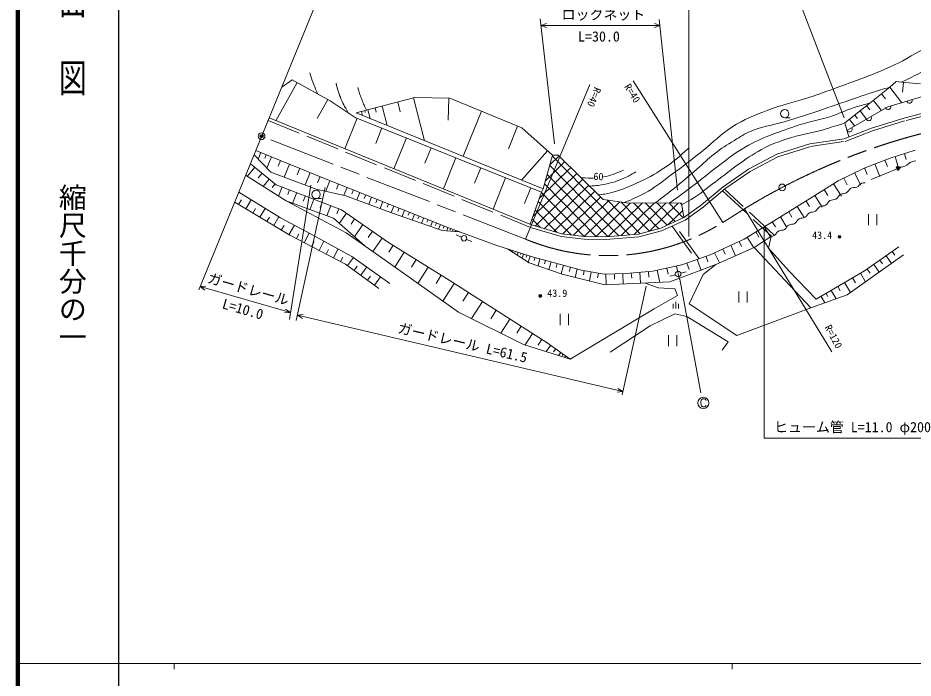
# Model space of a CAD drawing. Units: millimetres, scale not verified. Extents: x 40000 to 680000, y 20000 to 380000.
# Drawn here: x 40000 to 200426, y 202409 to 320633 of the extents above; entities that cross this region are included whole.
import ezdxf
from ezdxf.enums import TextEntityAlignment as Align

# ---------------------------------------------------------------- set-up
doc = ezdxf.new("R2010")
doc.units = ezdxf.units.MM
doc.header["$LTSCALE"] = 1000
doc.header["$PDMODE"] = 32
doc.header["$PDSIZE"] = 500
doc.linetypes.add('CHAIN', pattern=[18.5, 12, -1.5, 3.5, -1.5])
doc.linetypes.add('DASHED', pattern=[7.5, 6, -1.5])
for name, color, linetype, lineweight in [('M-BGD', 7, 'Continuous', 13), ('M-BMK', 2, 'CHAIN', 13), ('M-STR-HTXT', 7, 'Continuous', 13), ('M-STR-STRC', 7, 'Continuous', 13), ('M-TTL', 2, 'Continuous', 140), ('M-TTL-BAND', 7, 'Continuous', 13)]:
    doc.layers.add(name, color=color, linetype=linetype, lineweight=lineweight)
doc.layers.add('M-OTRS', color=6, linetype='Continuous')
doc.styles.add('@ＭＳ ゴシック', font='')
doc.styles.add('ＭＳ ゴシック', font='')
doc.styles.get('@ＭＳ ゴシック').set_extended_font_data('@MS Gothic')
doc.styles.get('ＭＳ ゴシック').set_extended_font_data('MS Gothic')

msp = doc.modelspace()

# ---------------------------------------------------------------- hatches: boundary and pattern name
at = {"layer": 'M-BGD', "lineweight": 25}
h = msp.add_hatch(dxfattribs=at)
h.set_pattern_fill('USER', color=256, style=0, pattern_type=2)
h.set_pattern_definition([(44.444, (141504, 281485), (-1050.31, 1070.91), []), (134.444, (141504, 281485), (-1070.91, -1050.31), [])])
h.paths.add_polyline_path([(141504, 281485), (145335, 281448), (151210, 281894), (155189, 282972), (159354, 284869), (158913, 287479), (149095, 287516), (144888, 288143), (136841, 296079), (135807, 296061), (134103, 290032), (133838, 289435), (131803, 283690), (137451, 281968)])

# ---------------------------------------------------------------- linework, layer by layer
at = {"layer": 'M-BGD'}
for p, q in [((90046, 309077), (86250, 302216)), ((87270, 308204), (89171, 309561)), ((89171, 309561), (95976, 305796)), ((192649, 305380), (196266, 308222)), ((196259, 308217), (198430, 305454)), ((196266, 308222), (197408, 309232)), ((197408, 309232), (198333, 309108)), ((198333, 309108), (201765, 308813)), ((198677, 309079), (198526, 307328)), ((194776, 307052), (195505, 306125)), ((95534, 306040), (93637, 302610)), ((95976, 305796), (100464, 302828)), ((111145, 306399), (100605, 303629)), ((105276, 304856), (106195, 301359)), ((108074, 305592), (108533, 303843)), ((110871, 306327), (112891, 298642)), ((117429, 306264), (111145, 306399)), ((117218, 306268), (117132, 302296)), ((130334, 300926), (117429, 306264)), ((188220, 301837), (192649, 305380)), ((192100, 304941), (192694, 304198)), ((193293, 305887), (194750, 304033)), ((134103, 290032), (100605, 303629)), ((101572, 303883), (101762, 303159)), ((102151, 304035), (102246, 303673)), ((102730, 304187), (103149, 302596)), ((104003, 304522), (104212, 303726)), ((123108, 303915), (119772, 295849)), ((189956, 303226), (190434, 302629)), ((190911, 303990), (192100, 302504)), ((204127, 304095), (199033, 302756)), ((132054, 283588), (85021, 302715)), ((100823, 302684), (98617, 297186)), ((100464, 302828), (133838, 289435)), ((177419, 302739), (178419, 302739)), ((188889, 299307), (188220, 301837)), ((189000, 302462), (189956, 301267)), ((199033, 302756), (192971, 300897)), ((105222, 300919), (104118, 298170)), ((129561, 301246), (127893, 297213)), ((135807, 296061), (130334, 300926)), ((192971, 300897), (188100, 299000)), ((109620, 299154), (107397, 293616)), ((188100, 299000), (181927, 298070)), ((82633, 296886), (94951, 291896)), ((114050, 297376), (112939, 294607)), ((134928, 296843), (130260, 291591)), ((181927, 298070), (176014, 296211)), ((196309, 295537), (200811, 296927)), ((83560, 296511), (83081, 295329)), ((84505, 296128), (84266, 295537)), ((85451, 295745), (84640, 293744)), ((118481, 295598), (116242, 290019)), ((135807, 296061), (134103, 290032)), ((135807, 296061), (136841, 296079)), ((136841, 296079), (144888, 288143)), ((176014, 296211), (170957, 293534)), ((191675, 293749), (196309, 295537)), ((197196, 295807), (197840, 293697)), ((198884, 296322), (199206, 295267)), ((82441, 293891), (81114, 292261)), ((81665, 294522), (86278, 290770)), ((87051, 295096), (86646, 294096)), ((88652, 294448), (87713, 292131)), ((90506, 293697), (90036, 292538)), ((122944, 293807), (121825, 291017)), ((186975, 291432), (191675, 293749)), ((191722, 293767), (192169, 292607)), ((192933, 291697), (197544, 293631)), ((193578, 294484), (194445, 292236)), ((195376, 295177), (195810, 294053)), ((197313, 293534), (197544, 293631)), ((198236, 293921), (197399, 293977)), ((197399, 293977), (197689, 293285)), ((197409, 293953), (197455, 293973)), ((197418, 293930), (197510, 293969)), ((197428, 293907), (197566, 293965)), ((197438, 293884), (197622, 293962)), ((197447, 293861), (197678, 293958)), ((197457, 293838), (197734, 293954)), ((197467, 293815), (197789, 293951)), ((197476, 293792), (197845, 293947)), ((197486, 293769), (197901, 293943)), ((197496, 293746), (197957, 293939)), ((197505, 293723), (198012, 293936)), ((197515, 293700), (198068, 293932)), ((197525, 293677), (198124, 293928)), ((197534, 293654), (198180, 293924)), ((197544, 293631), (198236, 293921)), ((197554, 293608), (198199, 293878)), ((197563, 293585), (198163, 293836)), ((197573, 293562), (198126, 293794)), ((197583, 293538), (198090, 293751)), ((197592, 293515), (198053, 293709)), ((197602, 293492), (198017, 293666)), ((197612, 293469), (197980, 293624)), ((197621, 293446), (197944, 293582)), ((197689, 293285), (198236, 293921)), ((83745, 292830), (83082, 292015)), ((92359, 292946), (91457, 290719)), ((94141, 292224), (93690, 291110)), ((127408, 292015), (125152, 286395)), ((170957, 293534), (166383, 290410)), ((189935, 292891), (191035, 290660)), ((197631, 293423), (197908, 293539)), ((197641, 293400), (197871, 293497)), ((197650, 293377), (197835, 293454)), ((197660, 293354), (197798, 293412)), ((197670, 293331), (197762, 293370)), ((197679, 293308), (197725, 293327)), ((85050, 291769), (83975, 290448)), ((86106, 290910), (85569, 290249)), ((86278, 290770), (97996, 286268)), ((94951, 291896), (117063, 283091)), ((95925, 291508), (95161, 289591)), ((97458, 290897), (97077, 289939)), ((166383, 290410), (162478, 287137)), ((182340, 288519), (186975, 291432)), ((186184, 290935), (187592, 288695)), ((188036, 291955), (188621, 290769)), ((87343, 290361), (86711, 288715)), ((88660, 289855), (88344, 289032)), ((89976, 289349), (89238, 287427)), ((98992, 290286), (98426, 288865)), ((100129, 289834), (99846, 289123)), ((101266, 289381), (100740, 288059)), ((102324, 288960), (102061, 288299)), ((131904, 290211), (130776, 287401)), ((133838, 289435), (131803, 283690)), ((133838, 289435), (134103, 290032)), ((182827, 288825), (184146, 286728)), ((184506, 289880), (185165, 288831)), ((78853, 287659), (88728, 281700)), ((79561, 287232), (80045, 288034)), ((80844, 286457), (81812, 288061)), ((91514, 288759), (91145, 287797)), ((93052, 288168), (92331, 286291)), ((93432, 288264), (94432, 288264)), ((94554, 287591), (94193, 286652)), ((103382, 288539), (102874, 287265)), ((104401, 288133), (104147, 287496)), ((105420, 287727), (104931, 286499)), ((106402, 287336), (106157, 286722)), ((144888, 288143), (149095, 287516)), ((149095, 287516), (158913, 287479)), ((158913, 287479), (159354, 284869)), ((175389, 284216), (182340, 288519)), ((181238, 287837), (181854, 286842)), ((82106, 285695), (82583, 286484)), ((83369, 284934), (84321, 286512)), ((96055, 287014), (95351, 285182)), ((97521, 286451), (97169, 285535)), ((98868, 285664), (97594, 283825)), ((97996, 286268), (106404, 280442)), ((107384, 286945), (106913, 285762)), ((108330, 286568), (108095, 285976)), ((109277, 286191), (108834, 285079)), ((110167, 285837), (109945, 285280)), ((162478, 287137), (159354, 284869)), ((178140, 285919), (178723, 284978)), ((179646, 286851), (180878, 284862)), ((84610, 284185), (85079, 284961)), ((85852, 283435), (86788, 284987)), ((100340, 284644), (99702, 283725)), ((111057, 285482), (110643, 284443)), ((111888, 285151), (111681, 284632)), ((112719, 284820), (112332, 283850)), ((113495, 284511), (113302, 284026)), ((114271, 284202), (113911, 283296)), ((159354, 284869), (155189, 282972)), ((170159, 281038), (175389, 284216)), ((175192, 284096), (175742, 283191)), ((176634, 284987), (177800, 283105)), ((192457, 285493), (192457, 283493)), ((193957, 283493), (193957, 285493)), ((87198, 282623), (87705, 283465)), ((88544, 281811), (89559, 283494)), ((101811, 283625), (100307, 281454)), ((103548, 282421), (102796, 281336)), ((114996, 283913), (114816, 283460)), ((115721, 283625), (115384, 282778)), ((116398, 283355), (116230, 282932)), ((117076, 283086), (116860, 282501)), ((117063, 283091), (125669, 279913)), ((117545, 282913), (117437, 282620)), ((118014, 282739), (117899, 282429)), ((118483, 282566), (118426, 282411)), ((137451, 281968), (132054, 283588)), ((155189, 282972), (151210, 281894)), ((173743, 283216), (174843, 281405)), ((88728, 281700), (98724, 276536)), ((89918, 281085), (90364, 281948)), ((91299, 280372), (92191, 282098)), ((105285, 281218), (103614, 278807)), ((118565, 281767), (119484, 281373)), ((120403, 280979), (121322, 280585)), ((141504, 281485), (137451, 281968)), ((145335, 281448), (141504, 281485)), ((151210, 281894), (145335, 281448)), ((164068, 278191), (170159, 281038)), ((170711, 281374), (171862, 279478)), ((174843, 281405), (171946, 279516)), ((172227, 282295), (172803, 281347)), ((92636, 279681), (93067, 280517)), ((93973, 278991), (94836, 280662)), ((96553, 277658), (97386, 279271)), ((106404, 280442), (117262, 273690)), ((107240, 279922), (106466, 278677)), ((125669, 279913), (131959, 277927)), ((166311, 279240), (166733, 278336)), ((167756, 279915), (168629, 278048)), ((169250, 280614), (169686, 279680)), ((191741, 275345), (197898, 279648)), ((95263, 278324), (95679, 279131)), ((97827, 277000), (98238, 277796)), ((99066, 276286), (100125, 277731)), ((109233, 278683), (107569, 276007)), ((128695, 278957), (128616, 278706)), ((129172, 278807), (129132, 278681)), ((129649, 278656), (129490, 278153)), ((130126, 278506), (130046, 278254)), ((130602, 278355), (130364, 277600)), ((131206, 278164), (131087, 277787)), ((131810, 277974), (131471, 276900)), ((131959, 277927), (141029, 275477)), ((132677, 277733), (132531, 277189)), ((158970, 276404), (164068, 278191)), ((163316, 277928), (163663, 276939)), ((164865, 278564), (165710, 276757)), ((195593, 278036), (196549, 276668)), ((196687, 278801), (197165, 278117)), ((98724, 276536), (104683, 272167)), ((100253, 275416), (100797, 276157)), ((101439, 274545), (102527, 276029)), ((111374, 277352), (110542, 276014)), ((113514, 276020), (111691, 273090)), ((133547, 277498), (133210, 276250)), ((134545, 277228), (134376, 276604)), ((135543, 276959), (135167, 275568)), ((136655, 276658), (136468, 275963)), ((137768, 276358), (137349, 274808)), ((139007, 276023), (138798, 275248)), ((153806, 275278), (158970, 276404)), ((158022, 276197), (158541, 273817)), ((159894, 276728), (160297, 275578)), ((161734, 277373), (162427, 275395)), ((193376, 276487), (194344, 275102)), ((194484, 277262), (194968, 276569)), ((102658, 273652), (103216, 274413)), ((115858, 274562), (114947, 273097)), ((140247, 275688), (139837, 274170)), ((141029, 275477), (145067, 274749)), ((141470, 275397), (141331, 274623)), ((142709, 275174), (142411, 273526)), ((144027, 274936), (143879, 274112)), ((145067, 274749), (148973, 274881)), ((145350, 274758), (145415, 272839)), ((146886, 274810), (146918, 273851)), ((148422, 274863), (148485, 272978)), ((148973, 274881), (153806, 275278)), ((149926, 274960), (150003, 274020)), ((151429, 275083), (151591, 273119)), ((153000, 275212), (153081, 274230)), ((154556, 275442), (155029, 273276)), ((156289, 275820), (156525, 274736)), ((156859, 274400), (157828, 274646)), ((158798, 274893), (159767, 275140)), ((183069, 270247), (191741, 275345)), ((190996, 274906), (191901, 273366)), ((192204, 275668), (192716, 274936)), ((103876, 272758), (104993, 274281)), ((118195, 273093), (116168, 269922)), ((117262, 273690), (134872, 262435)), ((188134, 273225), (189186, 271436)), ((189565, 274065), (190091, 273171)), ((120732, 271472), (119719, 269886)), ((169217, 271658), (169217, 269658)), ((170717, 269658), (170717, 271658)), ((184840, 271288), (185175, 270720)), ((185750, 271823), (186626, 270333)), ((186942, 272524), (187380, 271779)), ((123269, 269850), (121307, 266781)), ((157904, 268568), (157904, 269818)), ((183931, 270754), (184599, 269616)), ((125725, 268281), (124744, 266746)), ((157404, 268568), (157404, 269443)), ((158404, 268568), (158404, 269443)), ((128180, 266711), (126564, 264182)), ((137186, 267637), (137186, 265637)), ((138686, 265637), (138686, 267637)), ((130203, 265418), (129395, 264154)), ((132227, 264125), (130919, 262080)), ((156609, 263821), (156609, 261821)), ((158109, 261821), (158109, 263821)), ((133863, 263079), (133210, 262057)), ((135480, 262004), (134685, 260884)), ((136375, 261368), (135978, 260808)), ((137271, 260733), (136883, 260186)), ((137707, 260422), (137514, 260149)), ((138144, 260112), (137955, 259846)), ((138552, 259823), (138458, 259690))]:
    msp.add_line(p, q, dxfattribs=at)
at = {"layer": 'M-BGD', "linetype": 'DASHED'}
for p, q in [((166258, 289653), (175027, 281539)), ((175487, 281795), (166641, 289981)), ((157230, 283352), (161569, 277315)), ((162061, 277488), (157694, 283563))]:
    msp.add_line(p, q, dxfattribs=at)
at = {"layer": 'M-BGD'}
for points in [[(188581, 300474), (195905, 304699), (202717, 306735), (206668, 307317), (216461, 308554), (225528, 308335)], [(82315, 296109), (85351, 293021), (93428, 289976), (98791, 288784), (107331, 285606), (116004, 282561), (119075, 282348)], [(138977, 259522), (130635, 262170), (118983, 267930), (105808, 277265), (98857, 282164), (88065, 287857), (80816, 292450)], [(106669, 273094), (99850, 277927), (92567, 281899), (87072, 284812), (79582, 289439)], [(88065, 287857), (96540, 284746), (102154, 279840)], [(183069, 270247), (178236, 275278), (174494, 279398), (174992, 281502)], [(165061, 276470), (156852, 273359), (145200, 272829), (137520, 274749), (131628, 276801), (127742, 279258)], [(182075, 268724), (188630, 271041), (198693, 278191)], [(152401, 273156), (154799, 272299), (157712, 272101), (158176, 270909), (154005, 268526), (138977, 259522), (134872, 262435)], [(146127, 260780), (153277, 265480), (157712, 267665), (159853, 267148), (167312, 262633), (166186, 261111)]]:
    msp.add_lwpolyline(points, dxfattribs=at)
at = {"layer": 'M-BGD', "linetype": 'DASHED'}
msp.add_lwpolyline([(84833, 302252), (131887, 283116), (137349, 281477), (141472, 280985), (145351, 280948), (151295, 281399), (155359, 282500), (159607, 284435), (162786, 286743), (166685, 290011), (171215, 293105), (176208, 295748), (182040, 297582), (188229, 298514), (193136, 300424), (199170, 302275), (204242, 303608), (210686, 304941), (217869, 306015), (225531, 306607), (253688, 306739)], dxfattribs=at)
at = {"layer": 'M-BGD'}
msp.add_lwpolyline([(162810, 274683), (160294, 269452), (168835, 263759), (182075, 268724), (171946, 279516), (165061, 276470)], close=True, dxfattribs=at)
for centre, radius in [((177419, 303489), 750), ((93432, 289014), 750), ((119943, 281176), 500), ((187239, 281435), 100), ((187239, 281435), 80), ((187239, 281435), 60), ((187239, 281435), 40), ((187239, 281435), 20), ((187239, 281435), 20), ((158313, 274770), 500), ((133614, 270843), 100), ((133614, 270843), 80), ((133614, 270843), 60), ((133614, 270843), 40), ((133614, 270843), 20), ((133614, 270843), 20)]:
    msp.add_circle(centre, radius, dxfattribs=at)
for centre, radius, start, end in [((195947, 304712), 500, 196.64311, 16.64311), ((199780, 305858), 500, 196.64311, 16.64311), ((192478, 302723), 500, 209.9804, 29.9804), ((189014, 300724), 500, 209.9804, 29.9804), ((198266, 295745), 1824, 269.04122, 315.83762), ((200883, 293203), 1824, 89.04122, 135.83762), ((189898, 291338), 1107, 262.57412, 322.92783), ((191664, 290004), 1107, 82.57412, 142.92783), ((187898, 288115), 1033, 89.36094, 151.88403), ((187921, 290181), 1033, 269.36094, 331.88403), ((189744, 289208), 1033, 89.36094, 151.88403), ((184230, 287997), 1033, 269.36094, 331.88403), ((186053, 287023), 1033, 89.36094, 151.88403), ((186076, 289089), 1033, 269.36094, 331.88403), ((182362, 284838), 1033, 89.36094, 151.88403), ((182385, 286904), 1033, 269.36094, 331.88403), ((184207, 285930), 1033, 89.36094, 151.88403), ((178694, 284719), 1033, 269.36094, 331.88403), ((180516, 283746), 1033, 89.36094, 151.88403), ((180539, 285812), 1033, 269.36094, 331.88403), ((176826, 281561), 1033, 89.36094, 151.88403), ((176849, 283627), 1033, 269.36094, 331.88403), ((178671, 282653), 1033, 89.36094, 151.88403), ((175003, 282535), 1033, 269.36094, 331.88403)]:
    msp.add_arc(centre, radius, start, end, dxfattribs=at)
for points, knots in [([(148635, 287585), (150388, 288255), (150942, 288503), (152343, 289251), (154256, 290271), (155164, 291118), (156920, 292388), (159261, 294081), (160521, 295101), (162789, 296891), (164825, 298498), (165765, 299674), (167956, 301062), (170315, 302556), (171807, 303128), (174415, 304125), (177065, 305139), (178664, 305369), (181354, 306266), (184547, 307330), (186321, 307970), (189474, 309145), (191793, 310009), (193121, 310426), (195380, 311433), (198060, 312629), (198962, 313176), (202024, 314940)], [0, 0, 0, 0, 1, 1, 1, 2, 2, 2, 3, 3, 3, 4, 4, 4, 5, 5, 5, 6, 6, 6, 7, 7, 7, 8, 8, 8, 9, 9, 9, 9]), ([(198333, 309108), (201064, 310445), (201811, 310793), (203980, 311987), (205524, 312838), (206033, 313128), (207892, 314239)], [0, 0, 0, 0, 1, 1, 1, 2, 2, 2, 2]), ([(93685, 307063), (93305, 307991), (93203, 308236), (92919, 308997), (92662, 309685), (92583, 309912), (92291, 310769)], [0, 0, 0, 0, 1, 1, 1, 2, 2, 2, 2]), ([(99204, 303661), (98480, 304893), (98232, 305288), (97791, 306414), (97411, 307382), (97306, 307766), (97016, 308960)], [0, 0, 0, 0, 1, 1, 1, 2, 2, 2, 2]), ([(102465, 304117), (102005, 305088), (101871, 305366), (101556, 306192), (101263, 306959), (101178, 307232), (100891, 308185)], [0, 0, 0, 0, 1, 1, 1, 2, 2, 2, 2]), ([(154188, 287497), (155767, 288672), (156185, 288993), (157437, 289989), (159119, 291326), (160014, 292133), (161645, 293532), (162893, 294604), (163523, 295287), (164819, 296300), (166145, 297337), (166968, 297813), (168399, 298700), (169534, 299403), (170157, 299844), (171389, 300361), (173460, 301228), (174771, 301276), (176925, 301911), (179173, 302573), (180419, 302989), (182646, 303719), (185206, 304559), (186625, 305077), (189179, 305934), (191297, 306645), (192464, 307106), (194605, 307742), (195252, 307935), (195463, 308002), (196266, 308222)], [0, 0, 0, 0, 1, 1, 1, 2, 2, 2, 3, 3, 3, 4, 4, 4, 5, 5, 5, 6, 6, 6, 7, 7, 7, 8, 8, 8, 9, 9, 9, 10, 10, 10, 10]), ([(156772, 287487), (158996, 289074), (159590, 289490), (161349, 290838), (162824, 291967), (163587, 292681), (165077, 293791), (167086, 295286), (168130, 296265), (170318, 297482), (173662, 299341), (175746, 299995), (179361, 301246), (181721, 302063), (183142, 302199), (185525, 302944), (187245, 303482), (188126, 304022), (189844, 304568), (190931, 304914), (191305, 305027), (192649, 305380)], [0, 0, 0, 0, 1, 1, 1, 2, 2, 2, 3, 3, 3, 4, 4, 4, 5, 5, 5, 6, 6, 6, 7, 7, 7, 7]), ([(188220, 301837), (186373, 301221), (185866, 301069), (184344, 300619), (181775, 299860), (180235, 299786), (177700, 298921), (176188, 298405), (175315, 298148), (173899, 297408), (172044, 296439), (171086, 295746), (169359, 294566), (167599, 293364), (166722, 292541), (165003, 291281), (163313, 290041), (162462, 289195), (160648, 288143), (159997, 287766), (159767, 287622), (158957, 287222)], [0, 0, 0, 0, 1, 1, 1, 2, 2, 2, 3, 3, 3, 4, 4, 4, 5, 5, 5, 6, 6, 6, 7, 7, 7, 7]), ([(144089, 288931), (145305, 289096), (145691, 289181), (146696, 289435), (148373, 289859), (149253, 290313), (150830, 291022), (152836, 291925), (153945, 292497), (155776, 293717), (157661, 294973), (158304, 295568), (160279, 297371)], [0, 0, 0, 0, 1, 1, 1, 2, 2, 2, 3, 3, 3, 4, 4, 4, 4]), ([(142472, 290526), (143794, 290605), (144229, 290647), (145330, 290875), (146652, 291148), (147385, 291390), (148615, 291945), (149462, 292327), (149774, 292488), (150719, 293052)], [0, 0, 0, 0, 1, 1, 1, 2, 2, 2, 3, 3, 3, 3])]:
    msp.add_open_spline(points, degree=3, knots=knots, dxfattribs=at)
for points in [[(140967, 292010), (141929, 291938), (142495, 291914), (143127, 291949)], [(144939, 292153), (146211, 292369), (146942, 292706), (148542, 293348)]]:
    msp.add_open_spline(points, degree=3, dxfattribs=at)
for p in [(187239, 281435), (133614, 270843)]:
    msp.add_point(p, dxfattribs=at)
at = {"layer": 'M-BMK'}
for p, q in [((130981, 281014), (84237, 299219)), ((170185, 286430), (166316, 284023))]:
    msp.add_line(p, q, dxfattribs=at)
at = {"layer": 'M-BMK', "color": 3, "linetype": 'Continuous'}
for centre in [(83678, 299437), (176967, 290281)]:
    msp.add_circle(centre, 600, dxfattribs=at)
at = {"layer": 'M-BMK'}
for centre, radius, start, end in [((231284, 186721), 116941, 84.88266, 113.95642), ((231284, 186721), 116941, 113.95642, 119.83847), ((231284, 186721), 116941, 119.83847, 121.49856), ((145757, 316468), 38410, 247.37462, 302.3603)]:
    msp.add_arc(centre, radius, start, end, dxfattribs=at)
at = {"layer": 'M-OTRS'}
msp.add_point((83678, 299437), dxfattribs=at)
at = {"layer": 'M-STR-HTXT'}
for p, q in [((160266, 281491), (160266, 338510)), ((188056, 302733), (178314, 328128)), ((72420, 271957), (94271, 325290)), ((136148, 298102), (133593, 320462)), ((133729, 319268), (134729, 319618)), ((133729, 319268), (155107, 319268)), ((133729, 319268), (134729, 318918)), ((155107, 319268), (154107, 319618)), ((155107, 319268), (154107, 318918)), ((158189, 289796), (154946, 320377)), ((130981, 281014), (142522, 308705)), ((166316, 284023), (150259, 309364)), ((92486, 290700), (88653, 266626)), ((95093, 290240), (89880, 266472)), ((170185, 286430), (185859, 260851)), ((173708, 282662), (173708, 245395)), ((158602, 273833), (162415, 253464)), ((72649, 272518), (73707, 272578)), ((72649, 272518), (88848, 267852)), ((72649, 272518), (73514, 271905)), ((152597, 272606), (148303, 253131)), ((88848, 267852), (87984, 268466)), ((88848, 267852), (87790, 267793)), ((90082, 267396), (91136, 267509)), ((90082, 267396), (148429, 253701)), ((90082, 267396), (90976, 266827)), ((148429, 253701), (147375, 253589)), ((148429, 253701), (147535, 254271)), ((173708, 245395), (204906, 245395))]:
    msp.add_line(p, q, dxfattribs=at)
at = {"layer": 'M-STR-STRC'}
for p, q in [((162370, 251879), (162422, 252097)), ((162370, 251549), (162370, 251879)), ((162422, 252097), (162476, 252165)), ((162476, 252165), (162591, 252320)), ((162591, 252320), (162746, 252426)), ((162746, 252426), (163025, 252428)), ((163025, 252428), (163187, 252376)), ((163187, 252376), (163297, 252266)), ((163297, 252266), (163355, 252097)), ((162417, 251337), (162370, 251549)), ((162530, 251169), (162417, 251337)), ((162636, 251061), (162530, 251169)), ((162753, 251004), (162636, 251061)), ((163027, 251004), (162753, 251004)), ((163189, 251056), (163027, 251004)), ((163299, 251171), (163189, 251056)), ((163349, 251272), (163299, 251171))]:
    msp.add_line(p, q, dxfattribs=at)
msp.add_circle((162833, 251688), 1000, dxfattribs=at)
msp.add_circle((162833, 251688), 1000, dxfattribs=at)
at = {"layer": 'M-TTL'}
msp.add_line((40000, 380000), (40000, 20000), dxfattribs=at)
at = {"layer": 'M-TTL-BAND', "lineweight": 25}
msp.add_line((58000, 370000), (58000, 20000), dxfattribs=at)
at = {"layer": 'M-TTL-BAND'}
for p, q in [((40000, 205000), (579000, 205000)), ((68000, 205000), (68000, 204000)), ((168000, 205000), (168000, 204000))]:
    msp.add_line(p, q, dxfattribs=at)

# ---------------------------------------------------------------- texts
at = {"layer": 'M-BGD', "style": 'ＭＳ ゴシック'}
msp.add_text('60', height=1320, rotation=357.138, dxfattribs=at).set_placement((143990, 291190), align=Align.BOTTOM_CENTER)
for s, p in [('43.4', (184128, 280678)), ('43.9', (136659, 270283))]:
    msp.add_text(s, height=1320, dxfattribs=at).set_placement(p, align=Align.BOTTOM_CENTER)
at = {"layer": 'M-STR-HTXT', "style": 'ＭＳ ゴシック'}
for s, p in [('ロックネット', (144933, 319768)), ('L=30.0', (144134, 315851)), ('ヒューム管 L=11.0 φ200', (189574, 245895))]:
    msp.add_text(s, height=1833, dxfattribs=at).set_placement(p, align=Align.BOTTOM_CENTER)
for rotation, p in [(247.375, (142984, 308513)), (302.36, (148262, 308096))]:
    msp.add_text('R=40', height=1320, rotation=rotation, dxfattribs=at).set_placement(p, align=Align.BOTTOM_LEFT)
for s, rotation, p in [('ガードレール', 343.933, (80887, 270666)), ('L=10.0', 343.933, (79912, 267086)), ('ガードレール L=61.5', 346.791, (119370, 261036))]:
    msp.add_text(s, height=1833, rotation=rotation, dxfattribs=at).set_placement(p, align=Align.BOTTOM_CENTER)
msp.add_text('R=120', height=1320, rotation=298.039, dxfattribs=at).set_placement((186300, 261086), align=Align.BOTTOM_RIGHT)
at = {"layer": 'M-TTL-BAND', "style": '@ＭＳ ゴシック', "width": 1.4}
msp.add_text('平  面  図', height=3666, rotation=270, dxfattribs=at).set_placement((49777, 306475), align=Align.MIDDLE_RIGHT)
at = {"layer": 'M-TTL-BAND', "style": '@ＭＳ ゴシック'}
msp.add_text('縮尺千分の一', height=3666, rotation=270, dxfattribs=at).set_placement((49777, 261030), align=Align.MIDDLE_RIGHT)

doc.saveas('drawing.dxf')
